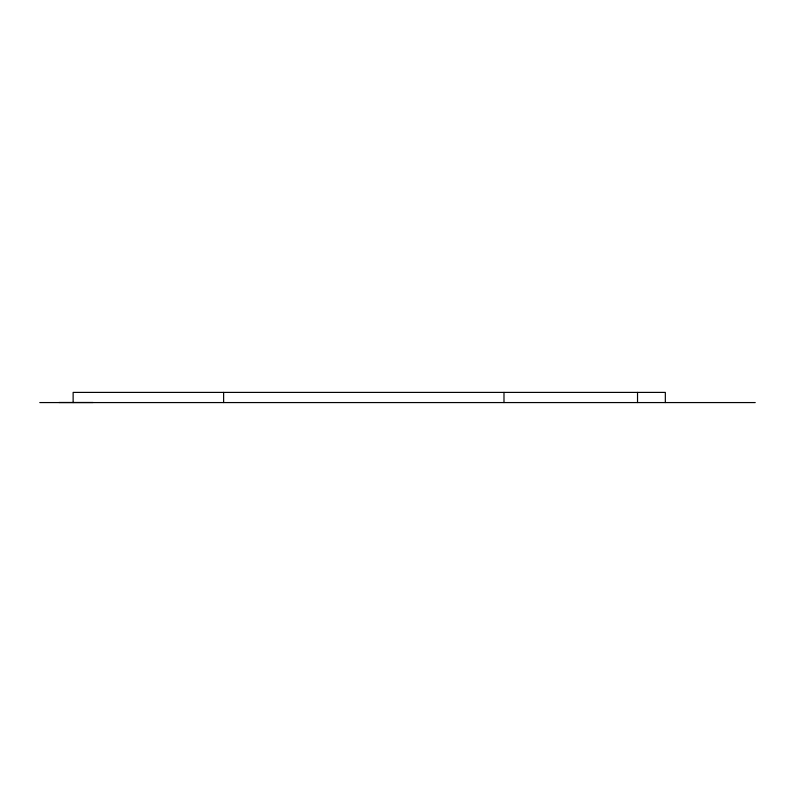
<?xml version="1.0" encoding="UTF-8"?>
<svg xmlns="http://www.w3.org/2000/svg" width="795" height="795" viewBox="0 0 795 795"><rect width="100%" height="100%" fill="white"/><g stroke="black" fill="none" stroke-linecap="round" stroke-linejoin="round"><path stroke-width="1.19" d="M58.969 402.499L93.055 402.499M39.78 402.568L755.25 402.568M665.336 402.568L665.336 392.402L73.13 392.402L73.13 402.568M637.53 392.402L637.53 402.568M503.99 392.402L503.99 402.568M223.624 392.402L223.624 402.568"/></g></svg>
